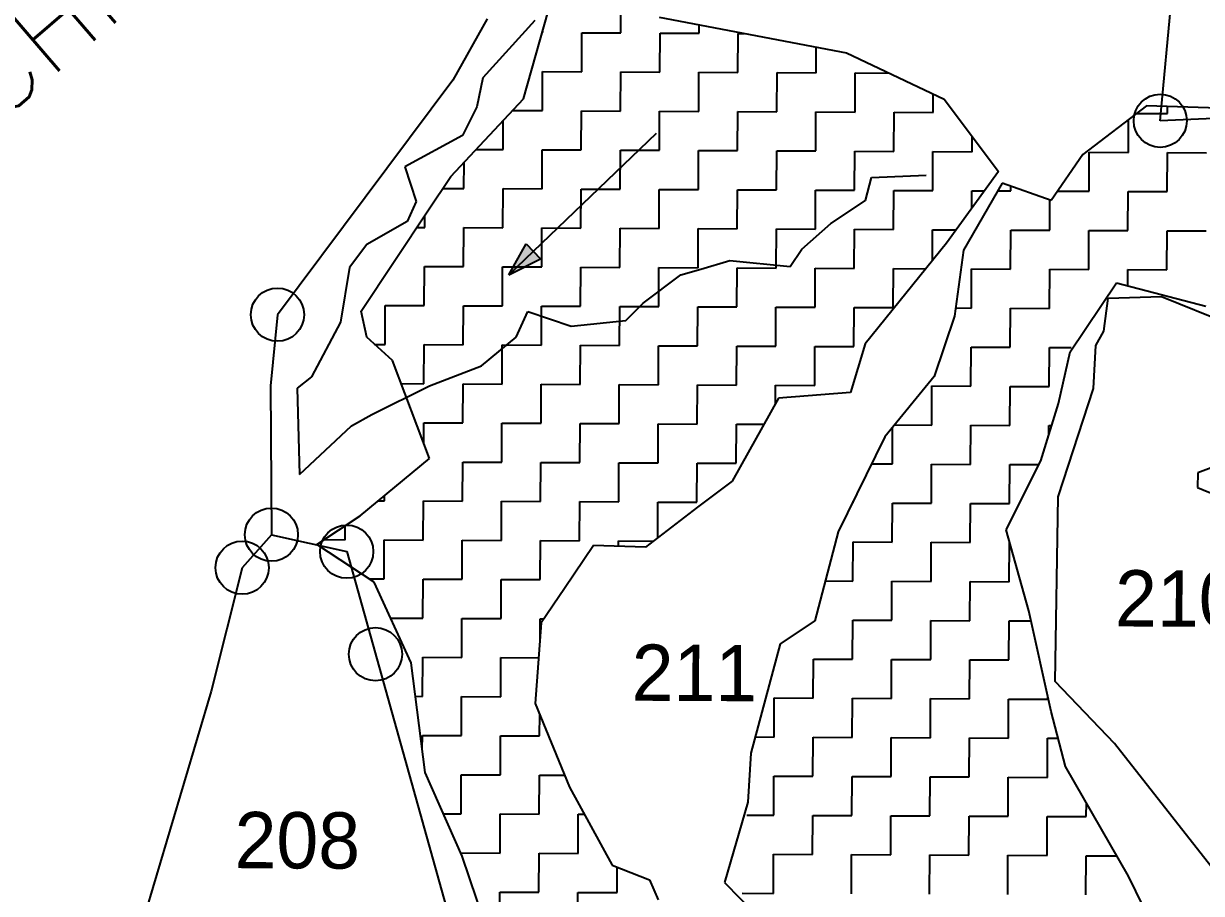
# Model space of a CAD drawing. Header units: metres. Extents: x 281411 to 286097, y 2026212 to 2030446.
# Drawn here: x 283624.7 to 284017.9, y 2029554.2 to 2029844.6 of the extents above; entities that cross this region are included whole.
import ezdxf
from ezdxf.enums import TextEntityAlignment as Align

# ---------------------------------------------------------------- set-up
doc = ezdxf.new("R2010")
doc.units = ezdxf.units.M
for name, color, linetype in [('LINE_WATER', 4, 'Continuous'), ('POLY_HATCH', 12, 'Continuous'), ('POLY_PARCEL', 6, 'Continuous'), ('TEXT_MAPOUT', 7, 'Continuous'), ('TEXT_PARCEL', 7, 'Continuous'), ('V_BOUND_LINE', 7, 'Continuous')]:
    doc.layers.add(name, color=color, linetype=linetype)
doc.styles.get("Standard").update_dxf_attribs({"font": 'simplex.shx'})
doc.styles.add('TEXT_MAP', font='')
doc.styles.get('TEXT_MAP').set_extended_font_data('Kruti Dev 050')

msp = doc.modelspace()

# ---------------------------------------------------------------- hatches: boundary and pattern name
h = msp.add_hatch(color=256)
h.paths.add_polyline_path([(283794.9, 2029768.57), (283792.5, 2029771.07), (283786.71, 2029760.72)])
h.paths.add_polyline_path([(283786.71, 2029760.72), (283797.3, 2029766.06), (283794.9, 2029768.57)])

# ---------------------------------------------------------------- linework, layer by layer
for points in [[(283786.71, 2029760.72), (283836.03, 2029808.02)], [(283786.71, 2029760.72), (283792.5, 2029771.07)], [(283792.5, 2029771.07), (283797.3, 2029766.06)], [(283786.71, 2029760.72), (283797.3, 2029766.06)]]:
    msp.add_lwpolyline(points)
for centre in [(284004.2, 2029812.12), (283709.45, 2029747.39), (283707.42, 2029673.95), (283732.57, 2029668.29), (283697.66, 2029662.93), (283742.17, 2029634.05)]:
    msp.add_circle(centre, 8.88)
at = {"layer": 'LINE_WATER'}
for p, q in [((283795.42, 2029845.56), (283778.02, 2029826.41)), ((283778.02, 2029826.41), (283776.06, 2029816.8)), ((283776.06, 2029816.8), (283771.21, 2029807.21)), ((283771.21, 2029807.21), (283751.92, 2029796.72)), ((283751.92, 2029796.72), (283755.72, 2029785.17)), ((283905.77, 2029785.45), (283907.73, 2029793.14)), ((283907.73, 2029793.14), (283926.01, 2029794.01)), ((283755.72, 2029785.17), (283752.8, 2029778.45)), ((283894.19, 2029777.82), (283905.77, 2029785.45)), ((283752.8, 2029778.45), (283739.3, 2029770.82)), ((283884.53, 2029769.21), (283894.19, 2029777.82)), ((283739.3, 2029770.82), (283733.49, 2029763.16)), ((283880.66, 2029763.46), (283884.53, 2029769.21)), ((283850.84, 2029762.63), (283860.47, 2029765.47)), ((283860.47, 2029765.47), (283880.66, 2029763.46)), ((283733.49, 2029763.16), (283730.53, 2029744.91)), ((283831.55, 2029751.18), (283844.1, 2029760.74)), ((283844.1, 2029760.74), (283850.84, 2029762.63)), ((283825.75, 2029745.44), (283831.55, 2029751.18)), ((283789.18, 2029739.83), (283793.06, 2029748.47)), ((283793.06, 2029748.47), (283807.47, 2029743.6)), ((283807.47, 2029743.6), (283825.75, 2029745.44)), ((283730.53, 2029744.91), (283720.82, 2029726.68)), ((283777.59, 2029730.27), (283789.18, 2029739.83)), ((283760.25, 2029723.62), (283777.59, 2029730.27)), ((283720.82, 2029726.68), (283716, 2029722.86)), ((283716, 2029722.86), (283716.83, 2029694.02)), ((283740.97, 2029714.1), (283760.25, 2029723.62)), ((283734.22, 2029710.28), (283740.97, 2029714.1)), ((283716.83, 2029694.02), (283734.22, 2029710.28))]:
    msp.add_line(p, q, dxfattribs=at)
at = {"layer": 'POLY_HATCH'}
for p, q in [((283791.54, 2029819.41), (283807.25, 2029874.66)), ((283836.94, 2029846.65), (283899.4, 2029834.83)), ((283899.4, 2029834.83), (283932.04, 2029819.3)), ((283767.37, 2029793.56), (283791.54, 2029819.41)), ((283932.04, 2029819.3), (283950.2, 2029795.18)), ((283999.62, 2029817.08), (283978.39, 2029800.83)), ((284037.13, 2029815.95), (283999.62, 2029817.08)), ((283978.39, 2029800.83), (283967.74, 2029785.5)), ((283759.63, 2029782.06), (283767.37, 2029793.56)), ((283950.2, 2029795.18), (283932.78, 2029771.23)), ((283951.41, 2029791.34), (283938.49, 2029768.97)), ((283967.74, 2029785.5), (283951.41, 2029791.34)), ((283737.35, 2029748.51), (283759.63, 2029782.06)), ((283932.78, 2029771.23), (283905.7, 2029737.7)), ((283938.49, 2029768.97), (283935.51, 2029746.87)), ((283974.13, 2029735.03), (283989.62, 2029758.04)), ((283989.62, 2029758.04), (284019.41, 2029750.21)), ((283739.24, 2029739.85), (283737.35, 2029748.51)), ((283935.51, 2029746.87), (283928.68, 2029726.71)), ((283747.86, 2029732.12), (283739.24, 2029739.85)), ((283905.7, 2029737.7), (283900.82, 2029721.38)), ((283970.2, 2029717.75), (283974.13, 2029735.03)), ((283760.22, 2029699.38), (283747.86, 2029732.12)), ((283928.68, 2029726.71), (283912.24, 2029706.6)), ((283900.82, 2029721.38), (283876.76, 2029719.57)), ((283876.76, 2029719.57), (283861.25, 2029691.76)), ((283964.35, 2029698.55), (283970.2, 2029717.75)), ((283912.24, 2029706.6), (283896.71, 2029674.94)), ((283737.04, 2029680.26), (283760.22, 2029699.38)), ((283952.7, 2029675.53), (283964.35, 2029698.55)), ((283861.25, 2029691.76), (283849.66, 2029683.16)), ((283849.66, 2029683.16), (283832.29, 2029669.78)), ((283722.57, 2029670.71), (283737.04, 2029680.26)), ((283896.71, 2029674.94), (283888.88, 2029645.17)), ((283960.27, 2029648.57), (283952.7, 2029675.53)), ((283741.75, 2029658.12), (283722.57, 2029670.71)), ((283814.97, 2029670.38), (283805.29, 2029656)), ((283832.29, 2029669.78), (283814.97, 2029670.38)), ((283754.14, 2029631.15), (283741.75, 2029658.12)), ((283805.29, 2029656), (283797.54, 2029644.5)), ((283967.82, 2029614.89), (283960.27, 2029648.57)), ((283797.54, 2029644.5), (283795.5, 2029617.59)), ((283888.88, 2029645.17), (283877.3, 2029637.54)), ((283877.3, 2029637.54), (283867.52, 2029601.05)), ((283758.78, 2029594.6), (283754.14, 2029631.15)), ((283795.5, 2029617.59), (283806.92, 2029589.66)), ((283972.54, 2029596.6), (283967.82, 2029614.89)), ((283867.52, 2029601.05), (283866.48, 2029584.71)), ((283993.54, 2029559.98), (283972.54, 2029596.6)), ((283771.16, 2029566.66), (283758.78, 2029594.6)), ((283806.92, 2029589.66), (283821.23, 2029563.64)), ((283866.48, 2029584.71), (283858.67, 2029557.83)), ((283784.27, 2029527.74), (283771.16, 2029566.66)), ((283821.23, 2029563.64), (283833.71, 2029558.77)), ((283833.71, 2029558.77), (283836.56, 2029552.03)), ((283858.67, 2029557.83), (283869.2, 2029547.2)), ((284006.88, 2029533), (283993.54, 2029559.98))]:
    msp.add_line(p, q, dxfattribs=at)
at = {"layer": 'POLY_HATCH', "linetype": 'Continuous'}
for p, q in [((283824.12, 2029841.46), (283824.18, 2029854.51)), ((283850.21, 2029841.35), (283850.23, 2029844.13)), ((283797.84, 2029841.58), (283798.03, 2029841.58)), ((283798.03, 2029841.58), (283798.03, 2029842.25)), ((283811.02, 2029828.48), (283811.08, 2029841.52)), ((283811.08, 2029841.52), (283824.12, 2029841.46)), ((283837.11, 2029828.36), (283837.17, 2029841.41)), ((283837.17, 2029841.41), (283850.21, 2029841.35)), ((283863.2, 2029828.24), (283863.26, 2029841.29)), ((283863.26, 2029841.29), (283865.31, 2029841.28)), ((283889.29, 2029828.12), (283889.33, 2029836.73)), ((283797.91, 2029815.49), (283797.97, 2029828.54)), ((283797.97, 2029828.54), (283811.02, 2029828.48)), ((283824, 2029815.37), (283824.06, 2029828.42)), ((283824.06, 2029828.42), (283837.11, 2029828.36)), ((283850.1, 2029815.26), (283850.15, 2029828.3)), ((283850.15, 2029828.3), (283863.2, 2029828.24)), ((283876.19, 2029815.14), (283876.25, 2029828.18)), ((283876.25, 2029828.18), (283889.29, 2029828.12)), ((283902.28, 2029815.02), (283902.34, 2029828.07)), ((283902.34, 2029828.07), (283913.72, 2029828.01)), ((283928.37, 2029814.9), (283928.4, 2029821.03)), ((284006.65, 2029814.55), (284006.66, 2029816.87)), ((283784.81, 2029802.5), (283784.85, 2029812.26)), ((283787.92, 2029815.54), (283797.91, 2029815.49)), ((283810.9, 2029802.39), (283810.96, 2029815.43)), ((283810.96, 2029815.43), (283824, 2029815.37)), ((283836.99, 2029802.27), (283837.05, 2029815.31)), ((283837.05, 2029815.31), (283850.1, 2029815.26)), ((283863.08, 2029802.15), (283863.14, 2029815.2)), ((283863.14, 2029815.2), (283876.19, 2029815.14)), ((283889.17, 2029802.03), (283889.23, 2029815.08)), ((283889.23, 2029815.08), (283902.28, 2029815.02)), ((283915.27, 2029801.91), (283915.33, 2029814.96)), ((283915.33, 2029814.96), (283928.37, 2029814.9)), ((283993.54, 2029801.56), (283993.59, 2029812.46)), ((283996.38, 2029814.59), (284006.65, 2029814.55)), ((283941.36, 2029801.8), (283941.38, 2029806.9)), ((283775.77, 2029802.54), (283784.81, 2029802.5)), ((283797.79, 2029789.4), (283797.85, 2029802.44)), ((283797.85, 2029802.44), (283810.9, 2029802.39)), ((283823.89, 2029789.28), (283823.94, 2029802.33)), ((283823.94, 2029802.33), (283836.99, 2029802.27)), ((283849.98, 2029789.16), (283850.04, 2029802.21)), ((283850.04, 2029802.21), (283863.08, 2029802.15)), ((283876.07, 2029789.05), (283876.13, 2029802.09)), ((283876.13, 2029802.09), (283889.17, 2029802.03)), ((283902.16, 2029788.93), (283902.22, 2029801.97)), ((283902.22, 2029801.97), (283915.27, 2029801.91)), ((283928.25, 2029788.81), (283928.31, 2029801.86)), ((283928.31, 2029801.86), (283941.36, 2029801.8)), ((283980.44, 2029788.57), (283980.5, 2029801.62)), ((283980.5, 2029801.62), (283993.54, 2029801.56)), ((284006.53, 2029788.46), (284006.59, 2029801.5)), ((284006.59, 2029801.5), (284019.63, 2029801.44)), ((283771.7, 2029789.52), (283771.74, 2029798.23)), ((283764.67, 2029789.55), (283771.7, 2029789.52)), ((283784.69, 2029776.41), (283784.75, 2029789.46)), ((283784.75, 2029789.46), (283797.79, 2029789.4)), ((283810.78, 2029776.29), (283810.84, 2029789.34)), ((283810.84, 2029789.34), (283823.89, 2029789.28)), ((283836.87, 2029776.18), (283836.93, 2029789.22)), ((283836.93, 2029789.22), (283849.98, 2029789.16)), ((283862.96, 2029776.06), (283863.02, 2029789.1)), ((283863.02, 2029789.1), (283876.07, 2029789.05)), ((283889.06, 2029775.94), (283889.12, 2029788.99)), ((283889.12, 2029788.99), (283902.16, 2029788.93)), ((283915.15, 2029775.82), (283915.21, 2029788.87)), ((283915.21, 2029788.87), (283928.25, 2029788.81)), ((283941.27, 2029782.9), (283941.3, 2029788.75)), ((283941.3, 2029788.75), (283945.51, 2029788.73)), ((283949.9, 2029788.71), (283954.35, 2029788.69)), ((283954.35, 2029788.69), (283954.35, 2029790.29)), ((283969.91, 2029788.62), (283980.44, 2029788.57)), ((283993.42, 2029775.47), (283993.48, 2029788.52)), ((283993.48, 2029788.52), (284006.53, 2029788.46)), ((283967.33, 2029775.59), (283967.38, 2029785.63)), ((283758.6, 2029776.53), (283758.61, 2029780.54)), ((283755.96, 2029776.54), (283758.6, 2029776.53)), ((283771.58, 2029763.42), (283771.64, 2029776.47)), ((283771.64, 2029776.47), (283784.69, 2029776.41)), ((283797.68, 2029763.31), (283797.73, 2029776.35)), ((283797.73, 2029776.35), (283810.78, 2029776.29)), ((283823.77, 2029763.19), (283823.83, 2029776.23)), ((283823.83, 2029776.23), (283836.87, 2029776.18)), ((283849.86, 2029763.07), (283849.92, 2029776.12)), ((283849.92, 2029776.12), (283862.96, 2029776.06)), ((283875.95, 2029762.95), (283876.01, 2029776)), ((283876.01, 2029776), (283889.06, 2029775.94)), ((283902.04, 2029762.84), (283902.1, 2029775.88)), ((283902.1, 2029775.88), (283915.15, 2029775.82)), ((283928.15, 2029765.49), (283928.19, 2029775.76)), ((283928.19, 2029775.76), (283936.06, 2029775.73)), ((283954.23, 2029762.6), (283954.29, 2029775.65)), ((283954.29, 2029775.65), (283967.33, 2029775.59)), ((283980.32, 2029762.48), (283980.38, 2029775.53)), ((283980.38, 2029775.53), (283993.42, 2029775.47)), ((284006.41, 2029762.36), (284006.47, 2029775.41)), ((284006.47, 2029775.41), (284019.52, 2029775.35)), ((283758.48, 2029750.44), (283758.54, 2029763.48)), ((283758.54, 2029763.48), (283771.58, 2029763.42)), ((283784.57, 2029750.32), (283784.63, 2029763.37)), ((283784.63, 2029763.37), (283797.68, 2029763.31)), ((283810.66, 2029750.2), (283810.72, 2029763.25)), ((283810.72, 2029763.25), (283823.77, 2029763.19)), ((283836.75, 2029750.08), (283836.81, 2029763.13)), ((283836.81, 2029763.13), (283849.86, 2029763.07)), ((283862.85, 2029749.97), (283862.91, 2029763.01)), ((283862.91, 2029763.01), (283875.95, 2029762.95)), ((283888.94, 2029749.85), (283889, 2029762.89)), ((283889, 2029762.89), (283902.04, 2029762.84)), ((283915.03, 2029749.73), (283915.09, 2029762.78)), ((283915.09, 2029762.78), (283925.92, 2029762.73)), ((283941.12, 2029749.61), (283941.18, 2029762.66)), ((283941.18, 2029762.66), (283954.23, 2029762.6)), ((283967.21, 2029749.49), (283967.27, 2029762.54)), ((283967.27, 2029762.54), (283980.32, 2029762.48)), ((283993.34, 2029757.06), (283993.37, 2029762.42)), ((283993.37, 2029762.42), (284006.41, 2029762.36)), ((283745.37, 2029737.45), (283745.43, 2029750.5)), ((283745.43, 2029750.5), (283758.48, 2029750.44)), ((283771.47, 2029737.33), (283771.52, 2029750.38)), ((283771.52, 2029750.38), (283784.57, 2029750.32)), ((283797.56, 2029737.21), (283797.62, 2029750.26)), ((283797.62, 2029750.26), (283810.66, 2029750.2)), ((283823.65, 2029737.1), (283823.71, 2029750.14)), ((283823.71, 2029750.14), (283836.75, 2029750.08)), ((283849.74, 2029736.98), (283849.8, 2029750.03)), ((283849.8, 2029750.03), (283862.85, 2029749.97)), ((283875.83, 2029736.86), (283875.89, 2029749.91)), ((283875.89, 2029749.91), (283888.94, 2029749.85)), ((283901.93, 2029736.74), (283901.98, 2029749.79)), ((283901.98, 2029749.79), (283915.03, 2029749.73)), ((283935.88, 2029749.64), (283941.12, 2029749.61)), ((283954.11, 2029736.51), (283954.17, 2029749.55)), ((283954.17, 2029749.55), (283967.21, 2029749.49)), ((283741.9, 2029737.47), (283745.37, 2029737.45)), ((283758.36, 2029724.35), (283758.42, 2029737.39)), ((283758.42, 2029737.39), (283771.47, 2029737.33)), ((283784.45, 2029724.23), (283784.51, 2029737.27)), ((283784.51, 2029737.27), (283797.56, 2029737.21)), ((283810.54, 2029724.11), (283810.6, 2029737.16)), ((283810.6, 2029737.16), (283823.65, 2029737.1)), ((283836.64, 2029723.99), (283836.7, 2029737.04)), ((283836.7, 2029737.04), (283849.74, 2029736.98)), ((283862.73, 2029723.87), (283862.79, 2029736.92)), ((283862.79, 2029736.92), (283875.83, 2029736.86)), ((283888.82, 2029723.76), (283888.88, 2029736.8)), ((283888.88, 2029736.8), (283901.93, 2029736.74)), ((283941, 2029723.52), (283941.06, 2029736.57)), ((283941.06, 2029736.57), (283954.11, 2029736.51)), ((283967.1, 2029723.4), (283967.16, 2029736.45)), ((283967.16, 2029736.45), (283974.44, 2029736.42)), ((283750.78, 2029724.38), (283758.36, 2029724.35)), ((283771.35, 2029711.24), (283771.41, 2029724.29)), ((283771.41, 2029724.29), (283784.45, 2029724.23)), ((283797.44, 2029711.12), (283797.5, 2029724.17)), ((283797.5, 2029724.17), (283810.54, 2029724.11)), ((283823.53, 2029711.01), (283823.59, 2029724.05)), ((283823.59, 2029724.05), (283836.64, 2029723.99)), ((283849.62, 2029710.89), (283849.68, 2029723.93)), ((283849.68, 2029723.93), (283862.73, 2029723.87)), ((283875.75, 2029717.75), (283875.77, 2029723.82)), ((283875.77, 2029723.82), (283888.82, 2029723.76)), ((283927.9, 2029710.53), (283927.96, 2029723.58)), ((283927.96, 2029723.58), (283941, 2029723.52)), ((283953.99, 2029710.42), (283954.05, 2029723.46)), ((283954.05, 2029723.46), (283967.1, 2029723.4)), ((283758.27, 2029704.53), (283758.3, 2029711.3)), ((283758.3, 2029711.3), (283771.35, 2029711.24)), ((283784.34, 2029698.14), (283784.39, 2029711.18)), ((283784.39, 2029711.18), (283797.44, 2029711.12)), ((283810.43, 2029698.02), (283810.49, 2029711.06)), ((283810.49, 2029711.06), (283823.53, 2029711.01)), ((283836.52, 2029697.9), (283836.58, 2029710.95)), ((283836.58, 2029710.95), (283849.62, 2029710.89)), ((283862.61, 2029697.78), (283862.67, 2029710.83)), ((283862.67, 2029710.83), (283871.86, 2029710.79)), ((283914.79, 2029697.55), (283914.85, 2029709.79)), ((283915.5, 2029710.59), (283927.9, 2029710.53)), ((283940.89, 2029697.43), (283940.95, 2029710.47)), ((283940.95, 2029710.47), (283953.99, 2029710.42)), ((283967.02, 2029707.32), (283967.04, 2029710.36)), ((283967.04, 2029710.36), (283967.95, 2029710.35)), ((283771.23, 2029685.15), (283771.29, 2029698.19)), ((283771.29, 2029698.19), (283784.34, 2029698.14)), ((283797.32, 2029685.03), (283797.38, 2029698.08)), ((283797.38, 2029698.08), (283810.43, 2029698.02)), ((283823.41, 2029684.91), (283823.47, 2029697.96)), ((283823.47, 2029697.96), (283836.52, 2029697.9)), ((283849.51, 2029684.8), (283849.56, 2029697.84)), ((283849.56, 2029697.84), (283862.61, 2029697.78)), ((283907.81, 2029697.58), (283914.79, 2029697.55)), ((283927.78, 2029684.44), (283927.84, 2029697.49)), ((283927.84, 2029697.49), (283940.89, 2029697.43)), ((283953.87, 2029684.32), (283953.93, 2029697.37)), ((283953.93, 2029697.37), (283963.73, 2029697.33)), ((283745.14, 2029685.27), (283745.15, 2029686.94)), ((283743.12, 2029685.28), (283745.14, 2029685.27)), ((283758.13, 2029672.16), (283758.18, 2029685.21)), ((283758.18, 2029685.21), (283771.23, 2029685.15)), ((283784.22, 2029672.04), (283784.28, 2029685.09)), ((283784.28, 2029685.09), (283797.32, 2029685.03)), ((283810.31, 2029671.93), (283810.37, 2029684.97)), ((283810.37, 2029684.97), (283823.41, 2029684.91)), ((283836.41, 2029672.95), (283836.46, 2029684.85)), ((283836.46, 2029684.85), (283849.51, 2029684.8)), ((283901.43, 2029684.56), (283901.69, 2029684.56)), ((283901.69, 2029684.56), (283901.69, 2029685.1)), ((283914.68, 2029671.45), (283914.74, 2029684.5)), ((283914.74, 2029684.5), (283927.78, 2029684.44)), ((283940.77, 2029671.34), (283940.83, 2029684.38)), ((283940.83, 2029684.38), (283953.87, 2029684.32)), ((283732.03, 2029672.28), (283732.05, 2029676.97)), ((283725, 2029672.31), (283732.03, 2029672.28)), ((283745.02, 2029659.17), (283745.08, 2029672.22)), ((283745.08, 2029672.22), (283758.13, 2029672.16)), ((283771.11, 2029659.06), (283771.17, 2029672.1)), ((283771.17, 2029672.1), (283784.22, 2029672.04)), ((283797.2, 2029658.94), (283797.26, 2029671.98)), ((283797.26, 2029671.98), (283810.31, 2029671.93)), ((283823.35, 2029670.09), (283823.36, 2029671.87)), ((283823.36, 2029671.87), (283834.94, 2029671.81)), ((283901.57, 2029658.47), (283901.63, 2029671.51)), ((283901.63, 2029671.51), (283914.68, 2029671.45)), ((283927.66, 2029658.35), (283927.72, 2029671.4)), ((283927.72, 2029671.4), (283940.77, 2029671.34)), ((283953.76, 2029658.23), (283953.82, 2029671.28)), ((283953.82, 2029671.28), (283953.89, 2029671.28)), ((283740.12, 2029659.2), (283745.02, 2029659.17)), ((283758.01, 2029646.07), (283758.07, 2029659.12)), ((283758.07, 2029659.12), (283771.11, 2029659.06)), ((283784.1, 2029645.95), (283784.16, 2029659)), ((283784.16, 2029659), (283797.2, 2029658.94)), ((283892.39, 2029658.51), (283901.57, 2029658.47)), ((283914.56, 2029645.36), (283914.62, 2029658.41)), ((283914.62, 2029658.41), (283927.66, 2029658.35)), ((283940.65, 2029645.24), (283940.71, 2029658.29)), ((283940.71, 2029658.29), (283953.76, 2029658.23)), ((283747.27, 2029646.12), (283758.01, 2029646.07)), ((283770.99, 2029632.96), (283771.05, 2029646.01)), ((283771.05, 2029646.01), (283784.1, 2029645.95)), ((283797.11, 2029638.83), (283797.15, 2029645.89)), ((283797.15, 2029645.89), (283798.48, 2029645.89)), ((283901.45, 2029632.38), (283901.51, 2029645.42)), ((283901.51, 2029645.42), (283914.56, 2029645.36)), ((283927.55, 2029632.26), (283927.61, 2029645.3)), ((283927.61, 2029645.3), (283940.65, 2029645.24)), ((283953.64, 2029632.14), (283953.7, 2029645.19)), ((283953.7, 2029645.19), (283961.04, 2029645.15)), ((283757.89, 2029619.98), (283757.95, 2029633.02)), ((283757.95, 2029633.02), (283770.99, 2029632.96)), ((283783.98, 2029619.86), (283784.04, 2029632.91)), ((283784.04, 2029632.91), (283796.66, 2029632.85)), ((283888.35, 2029619.39), (283888.41, 2029632.43)), ((283888.41, 2029632.43), (283901.45, 2029632.38)), ((283914.44, 2029619.27), (283914.5, 2029632.32)), ((283914.5, 2029632.32), (283927.55, 2029632.26)), ((283940.53, 2029619.15), (283940.59, 2029632.2)), ((283940.59, 2029632.2), (283953.64, 2029632.14)), ((283755.55, 2029619.99), (283757.89, 2029619.98)), ((283770.88, 2029606.87), (283770.94, 2029619.92)), ((283770.94, 2029619.92), (283783.98, 2029619.86)), ((283875.24, 2029606.4), (283875.3, 2029619.45)), ((283875.3, 2029619.45), (283888.35, 2029619.39)), ((283901.34, 2029606.28), (283901.4, 2029619.33)), ((283901.4, 2029619.33), (283914.44, 2029619.27)), ((283927.43, 2029606.17), (283927.49, 2029619.21)), ((283927.49, 2029619.21), (283940.53, 2029619.15)), ((283953.52, 2029606.05), (283953.58, 2029619.09)), ((283953.58, 2029619.09), (283966.63, 2029619.04)), ((283966.63, 2029619.04), (283966.63, 2029620.19)), ((283796.97, 2029606.75), (283797, 2029613.91)), ((283757.81, 2029602.24), (283757.83, 2029606.93)), ((283757.83, 2029606.93), (283770.88, 2029606.87)), ((283783.86, 2029593.77), (283783.92, 2029606.81)), ((283783.92, 2029606.81), (283796.97, 2029606.75)), ((283868.96, 2029606.43), (283875.24, 2029606.4)), ((283888.23, 2029593.3), (283888.29, 2029606.34)), ((283888.29, 2029606.34), (283901.34, 2029606.28)), ((283914.32, 2029593.18), (283914.38, 2029606.22)), ((283914.38, 2029606.22), (283927.43, 2029606.17)), ((283940.42, 2029593.06), (283940.47, 2029606.11)), ((283940.47, 2029606.11), (283953.52, 2029606.05)), ((283966.51, 2029592.94), (283966.57, 2029605.99)), ((283966.57, 2029605.99), (283969.81, 2029605.97)), ((283770.76, 2029580.78), (283770.82, 2029593.83)), ((283770.82, 2029593.83), (283783.86, 2029593.77)), ((283796.85, 2029580.66), (283796.91, 2029593.71)), ((283796.91, 2029593.71), (283805.27, 2029593.67)), ((283875.13, 2029580.31), (283875.19, 2029593.36)), ((283875.19, 2029593.36), (283888.23, 2029593.3)), ((283901.22, 2029580.19), (283901.28, 2029593.24)), ((283901.28, 2029593.24), (283914.32, 2029593.18)), ((283927.31, 2029580.07), (283927.37, 2029593.12)), ((283927.37, 2029593.12), (283940.42, 2029593.06)), ((283953.4, 2029579.96), (283953.46, 2029593)), ((283953.46, 2029593), (283966.51, 2029592.94)), ((283979.49, 2029579.84), (283979.52, 2029584.44)), ((283764.89, 2029580.81), (283770.76, 2029580.78)), ((283783.75, 2029567.68), (283783.8, 2029580.72)), ((283783.8, 2029580.72), (283796.85, 2029580.66)), ((283809.84, 2029567.56), (283809.9, 2029580.6)), ((283809.9, 2029580.6), (283811.9, 2029580.6)), ((283866.21, 2029580.35), (283875.13, 2029580.31)), ((283888.11, 2029567.2), (283888.17, 2029580.25)), ((283888.17, 2029580.25), (283901.22, 2029580.19)), ((283914.21, 2029567.09), (283914.26, 2029580.13)), ((283914.26, 2029580.13), (283927.31, 2029580.07)), ((283940.3, 2029566.97), (283940.36, 2029580.01)), ((283940.36, 2029580.01), (283953.4, 2029579.96)), ((283966.39, 2029566.85), (283966.45, 2029579.9)), ((283966.45, 2029579.9), (283979.49, 2029579.84)), ((283770.7, 2029567.73), (283783.75, 2029567.68)), ((283770.7, 2029567.7), (283770.7, 2029567.73)), ((283796.73, 2029554.57), (283796.79, 2029567.62)), ((283796.79, 2029567.62), (283809.84, 2029567.56)), ((283875.01, 2029554.22), (283875.07, 2029567.26)), ((283875.07, 2029567.26), (283888.11, 2029567.2)), ((283901.1, 2029554.1), (283901.16, 2029567.15)), ((283901.16, 2029567.15), (283914.21, 2029567.09)), ((283927.19, 2029553.98), (283927.25, 2029567.03)), ((283927.25, 2029567.03), (283940.3, 2029566.97)), ((283953.28, 2029553.86), (283953.34, 2029566.91)), ((283953.34, 2029566.91), (283966.39, 2029566.85)), ((283979.38, 2029553.75), (283979.44, 2029566.79)), ((283979.44, 2029566.79), (283989.66, 2029566.75)), ((283822.82, 2029554.45), (283822.86, 2029563)), ((283783.63, 2029541.58), (283783.69, 2029554.63)), ((283783.69, 2029554.63), (283796.73, 2029554.57)), ((283809.72, 2029541.47), (283809.78, 2029554.51)), ((283809.78, 2029554.51), (283822.82, 2029554.45)), ((283864.55, 2029554.26), (283875.01, 2029554.22))]:
    msp.add_line(p, q, dxfattribs=at)
at = {"layer": 'POLY_PARCEL'}
for p, q in [((284004.2, 2029812.12), (284021.49, 2030000.32)), ((284033.66, 2029813.36), (284004.2, 2029812.12)), ((283985.39, 2029741.92), (283986.81, 2029752.87)), ((283986.81, 2029752.87), (284004.62, 2029753.47)), ((284004.62, 2029753.47), (284031.97, 2029742.39)), ((283982.63, 2029737.14), (283985.39, 2029741.92)), ((283981.88, 2029722.77), (283982.63, 2029737.14)), ((283970.07, 2029686.53), (283981.88, 2029722.77)), ((284025.61, 2029697.92), (284016.69, 2029694.54)), ((284016.69, 2029694.54), (284016.66, 2029689.75)), ((283969.1, 2029624.92), (283970.07, 2029686.53)), ((284016.66, 2029689.75), (284062.47, 2029670.37)), ((283707.42, 2029673.95), (283732.57, 2029668.29)), ((283732.57, 2029668.29), (283788.53, 2029468.8)), ((283988.88, 2029604.29), (283969.1, 2029624.92)), ((284027.7, 2029554.82), (283988.88, 2029604.29))]:
    msp.add_line(p, q, dxfattribs=at)
at = {"layer": 'V_BOUND_LINE'}
for p, q in [((283779.45, 2029846.09), (283768.03, 2029825.66)), ((283768.03, 2029825.66), (283709.45, 2029747.39)), ((283709.45, 2029747.39), (283707.08, 2029723.67)), ((283707.08, 2029723.67), (283707.42, 2029673.95)), ((283707.42, 2029673.95), (283697.66, 2029662.93)), ((283697.66, 2029662.93), (283687.29, 2029621.73)), ((283687.29, 2029621.73), (283653.88, 2029509.15))]:
    msp.add_line(p, q, dxfattribs=at)

# ---------------------------------------------------------------- texts
at = {"layer": 'TEXT_MAPOUT'}
msp.add_text('MAUJE VIHARGAVCHI SHIV', height=26.0922, rotation=40.7037, dxfattribs=at).set_placement((283562.96, 2029765.36), align=Align.CENTER)
at = {"layer": 'TEXT_PARCEL', "style": 'TEXT_MAP'}
for s, p in [('210', (284010.02, 2029643.23)), ('211', (283848.63, 2029618.42)), ('208', (283716.04, 2029562.54))]:
    msp.add_text(s, height=18.786, rotation=359.7413, dxfattribs=at).set_placement(p, align=Align.CENTER)

doc.saveas('drawing.dxf')
